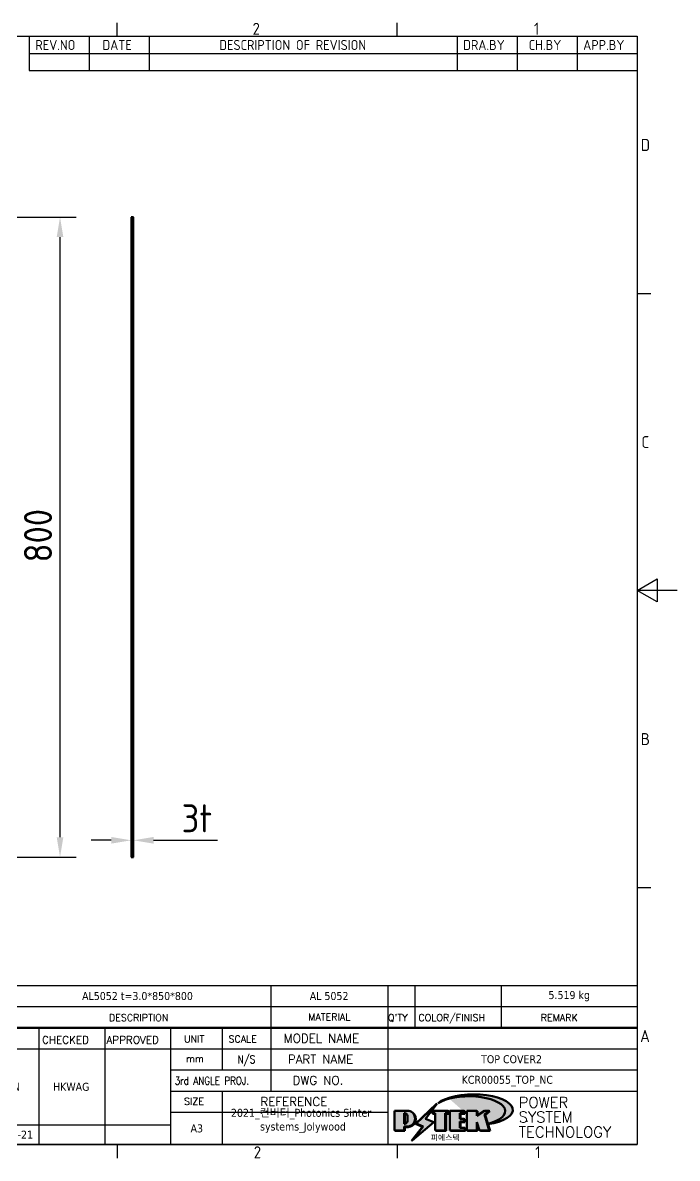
# Model space of a CAD drawing. Header units: millimetres. Extents: x 0 to 51860, y 0 to 5940.
# Drawn here: x 51042 to 51860, y 33 to 1452 of the extents above; entities that cross this region are included whole.
import ezdxf
from ezdxf.enums import TextEntityAlignment as Align

# ---------------------------------------------------------------- set-up
doc = ezdxf.new("R2010")
doc.units = ezdxf.units.MM
doc.header["$LTSCALE"] = 10
doc.linetypes.add('DASHED', pattern=[0.2067, 0.1654, -0.0413])
doc.layers.get('0').update_dxf_attribs({"color": 3, "lineweight": 25})
for name, color, linetype, lineweight in [('가려진 것(ISO)', 2, 'DASHED', 18), ('가시적인 것(ISO)', 3, 'Continuous', 40), ('경계(ISO)', 7, 'Continuous', 25), ('기호(ISO)', 5, 'Continuous', 25), ('제목(ISO)', 5, 'Continuous', 50), ('치수(ISO)', 2, 'Continuous', 25), ('해치(ISO)', 7, 'Continuous', 18)]:
    doc.layers.add(name, color=color, linetype=linetype, lineweight=lineweight)
doc.styles.add('HAN_291', font='')
doc.styles.add('HAN_370', font='', dxfattribs={"width": 2})
doc.styles.add('ISO ProportionalPSTEK', font='isocp.shx')
doc.styles.add('RC_284', font='ROMANC.shx')
doc.styles.add('RC_287', font='ROMANC.shx')
doc.styles.add('RC_292', font='ROMANC.shx')
doc.styles.add('ROMANT_294', font='romant.shx')
doc.styles.add('문자 텍스트_PSTEK_POSCO', font='isocp.shx')
doc.styles.add('치수 텍스트_PSTEK_POSCO', font='isocp.shx')
doc.styles.add('텍스트 스타일198', font='tahoma.ttf')
doc.styles.add('텍스트 스타일333', font='ROMANC.shx', dxfattribs={"width": 0.800000011920929})
doc.styles.get('HAN_291').set_extended_font_data('GulimChe')
doc.styles.get('HAN_370').set_extended_font_data('GulimChe')
doc.dimstyles.new('치수_PSTEK_POSCO', dxfattribs={"dimscale": 10, "dimtxt": 3.5, "dimasz": 2.5, "dimexe": 2, "dimexo": 2.5, "dimgap": 1, "dimtad": 1, "dimrnd": 1e-08, "dimdsep": 46, "dimtxsty": '치수 텍스트_PSTEK_POSCO', "dimcen": 0.09, "dimdle": 10, "dimclrd": 7, "dimclre": 7, "dimclrt": 2, "dimadec": 1, "dimazin": 2, "dimtfac": 1, "dimtmove": 0, "dimatfit": 3, "dimfxl": 0, "dimtolj": 1, "dimlwd": -1, "dimlwe": -1, "dimarcsym": 0})

# ---------------------------------------------------------------- blocks, each defined once
blk = doc.blocks.new('제목 블록 PSTEK')
h = blk.add_hatch(color=1)
edge = h.paths.add_edge_path(flags=0)
edge.add_line((314.2242174273352, 19.60711530335299), (314.2242174273352, 17.00126995915134))
edge.add_line((314.2242174273352, 17.00126995915134), (314.3485873187598, 17.00126995915134))
edge.add_arc((314.3485873187598, 17.6527312952023), 0.6514613360509371, 270, 360)
edge.add_line((315.0000486548106, 17.6527312952023), (315.0000486548106, 18.95565396730211))
edge.add_arc((314.3485873187598, 18.95565396730212), 0.6514613360508712, 0, 90)
edge.add_line((314.3485873187598, 19.60711530335299), (314.2242174273352, 19.60711530335299))
edge = h.paths.add_edge_path()
edge.add_arc((314.9847713324306, 18.28938669179658), 1.969189947606664, 269.9999999999959, 450)
edge.add_line((314.9847713324306, 20.25857663940318), (311.7664314776902, 20.25857663940324))
edge.add_line((311.7664314776902, 20.25857663940324), (311.7664314776902, 15.3430047401139))
edge.add_line((311.7664314776902, 15.3430047401139), (314.2242174273352, 15.3430047401139))
edge.add_line((314.2242174273352, 15.3430047401139), (314.2242174273352, 16.32019674418991))
edge.add_line((314.2242174273352, 16.32019674418991), (314.9847713324307, 16.32019674418991))
for color, points in [(252, [(317.2195697678507, 17.0593801673321), (322.0326348870767, 21.62682475217465), (322.2781991042243, 21.94392121864296), (317.0471853425802, 16.97985676345368), (318.7512090904202, 16.1899260703855), (316.0018030350395, 12.71868385740789), (316.3356552234328, 13.00206718743325), (318.9235935156908, 16.2694494742633)]), (5, [(321.6183518841322, 17.4193704504104), (319.5281351041078, 18.24969419629727), (322.4505835294948, 22.02344462252142), (317.2195697678507, 17.0593801673321), (318.9235935156908, 16.2694494742633), (316.1741874603099, 12.79820726128571)]), (1, [(324.4839107253602, 19.60711530335299), (325.2419748254881, 19.60711530335299), (325.2419748254881, 20.25857663940324), (321.2266040451076, 20.25857663940324), (321.2266040451076, 19.60711530335299), (321.9846681452406, 19.60711530335299), (321.9846681452406, 15.3430047401139), (324.4839107253602, 15.3430047401139)]), (252, [(324.6615819988275, 19.45905590879572), (325.4196460989604, 19.45905590879572), (325.4196460989604, 20.11051724484596), (325.2419748254881, 20.11051724484596), (325.2419748254881, 19.60711530335299), (324.4839107253602, 19.60711530335299), (324.4839107253602, 15.3430047401139), (322.1623394187076, 15.3430047401139), (322.1623394187076, 15.19494534555726), (324.6615819988275, 15.19494534555726)]), (1, [(329.2277337269622, 20.25857663940324), (325.65654113025, 20.25857663940324), (325.65654113025, 15.3430047401139), (329.3580259941756, 15.3430047401139), (329.3580259941756, 15.9944660761648), (328.1137701654877, 15.9944660761648), (328.1137701654877, 17.56360607323003), (329.2277337269622, 17.56360607323003), (329.2277337269622, 18.25543873810179), (328.1137701654877, 18.25543873810179), (328.1137701654877, 19.60711530335299), (329.2277337269622, 19.60711530335299)]), (252, [(328.2914414389548, 19.45905590879572), (329.4054050004294, 19.45905590879572), (329.4054050004294, 20.11051724484596), (329.2277337269622, 20.11051724484596), (329.2277337269622, 19.60711530335299), (328.1137701654877, 19.60711530335299), (328.1137701654877, 18.25543873810179), (328.2914414389548, 18.25543873810179)]), (1, [(332.3312149849806, 20.25857663940324), (329.8592894925411, 20.25857663940324), (329.8592894925411, 15.3430047401139), (332.3312149849806, 15.3430047401139), (332.3312149849806, 17.4318630164523), (333.0701931098801, 15.3430047401139), (335.4855464857051, 15.3430047401139), (334.2514536401189, 19.30614745124769), (335.4379594596742, 20.25857663940324), (334.3071782107978, 20.25857663940324), (332.3312149849806, 18.99741471888304)]), (252, [(332.5088862584528, 20.1105172448466), (332.3312149849806, 20.1105172448466), (332.3312149849806, 18.99741471888368), (332.5088862584528, 19.11081371413894)]), (252, [(335.6156307331414, 20.11051724484596), (335.2535118015555, 20.11051724484596), (334.2514536401189, 19.30614745124769), (335.4855464857051, 15.3430047401139), (333.1954852176545, 15.3430047401139), (333.2478643833523, 15.19494534555726), (335.6632177591723, 15.19494534555726), (334.4291249135862, 19.15808805669106)]), (252, [(321.9846681452406, 19.60711530335299), (321.4042753185749, 19.60711530335299), (321.4042753185749, 19.45905590879572), (321.9846681452406, 19.45905590879572)]), (252, [(328.2914414389548, 17.41554667867274), (329.4054050004294, 17.41554667867274), (329.4054050004294, 18.10737934354514), (329.2277337269622, 18.10737934354514), (329.2277337269622, 17.56360607323003), (328.1137701654877, 17.56360607323003), (328.1137701654877, 15.9944660761648), (328.2914414389548, 15.9944660761648)]), (252, [(332.5088862584528, 16.92964231796647), (332.3312149849806, 17.43186301645164), (332.3312149849806, 15.3430047401139), (330.0369607660135, 15.3430047401139), (330.0369607660135, 15.19494534555726), (332.5088862584528, 15.19494534555726)]), (252, [(329.5356972676428, 15.8464066816075), (329.3580259941756, 15.8464066816075), (329.3580259941756, 15.3430047401139), (325.8342124037171, 15.3430047401139), (325.8342124037171, 15.19494534555726), (329.5356972676428, 15.19494534555726)])]:
    blk.add_hatch(color=color).paths.add_polyline_path(points)
h = blk.add_hatch(color=252)
edge = h.paths.add_edge_path()
edge.add_arc((314.9847713324309, 18.28938669179657), 1.969189947606666, 270, 406.8278729790604)
edge.add_arc((315.1624426058984, 18.1413272972396), 1.969189947606962, -90, 53.560984836317004, ccw=False)
edge.add_line((315.1624426058984, 16.17213734963263), (314.4018887008024, 16.17213734963263))
edge.add_line((314.4018887008024, 16.17213734963263), (314.4018887008024, 15.19494534555726))
edge.add_line((314.4018887008024, 15.19494534555726), (311.9441027511573, 15.19494534555726))
edge.add_line((311.9441027511573, 15.19494534555726), (311.9441027511573, 15.3430047401139))
edge.add_line((311.9441027511573, 15.3430047401139), (314.2242174273352, 15.3430047401139))
edge.add_line((314.2242174273352, 15.3430047401139), (314.2242174273352, 16.32019674418991))
edge.add_line((314.2242174273352, 16.32019674418991), (314.9847713324309, 16.32019674418991))
h = blk.add_hatch(color=252)
edge = h.paths.add_edge_path()
edge.add_line((314.4018887008024, 19.45905590879572), (314.5262585922315, 19.45905590879572))
edge.add_arc((314.5262585922314, 18.80759457274939), 0.6514613360463194, 60.4189348879147, 90.00000000000318, ccw=False)
edge.add_arc((314.3485873187602, 18.95565396730057), 0.6514613360524251, 39.96992292766206, 90.00000000009999)
edge.add_line((314.3485873187591, 19.60711530335307), (314.2242174273352, 19.60711530335298))
edge.add_line((314.2242174273352, 19.60711530335299), (314.2242174273352, 17.00126995915134))
edge.add_line((314.2242174273352, 17.00126995915134), (314.3485873187591, 17.00126995915134))
edge.add_arc((314.3485873187568, 17.652731295233), 0.6514613360816299, 270.0000000002, 274.6930825552478)
edge.add_line((314.4018887008024, 17.0034541317032), (314.4018887008024, 19.45905590879572))
at = {"layer": '해치(ISO)'}
h = blk.add_hatch(color=140, dxfattribs=at)
edge = h.paths.add_edge_path()
edge.add_ellipse((330.3660919371412, 20.15576403068321), major_axis=(9.100907360794343, 0), ratio=0.4069904968023172, start_angle=301.3098473703837, end_angle=507.7436900681698)
edge.add_ellipse((331.5340919371412, 20.4634168429492), major_axis=(-9.82350664112931, 0), ratio=0.3942600559756514, start_angle=111.51207141178469, end_angle=334.47025347086895, ccw=False)
edge.add_line((335.1363447531188, 16.8601935978785), (335.0955236905705, 16.99119398620872))
at = {"color": 180}
for p, q in [((182.475792979055, 11.79100474011392), (182.4757929790549, 51.56524660363496)), ((182.4757929790549, 51.56524660363496), (372.4757929537551, 51.56524660363496)), ((189.2651435055721, 51.56524660363496), (189.2651435055722, 41.00524660363494)), ((215.2152739891528, 41.00524660363494), (215.2152739891528, 51.56524660363496)), ((280.8758854511282, 51.56524660363496), (280.8758854511282, 41.00524660363494)), ((310.0881549537552, 51.56524660363496), (310.0881549537553, 41.00524660363494)), ((316.9044520275131, 51.56524660363496), (316.9044520275127, 41.00524660363494)), ((338.4566026226726, 51.56524660363496), (338.4566026226727, 41.00524660363494)), ((372.4757929537551, 51.56524660363496), (372.4757929537551, 11.79100474011389)), ((182.475792979055, 46.2852466036349), (372.4757929537551, 46.28524660363492)), ((182.475792979055, 41.00524660363493), (206.451475290024, 41.00524660363493)), ((222.9401812389276, 11.79100474011392), (222.9401812389276, 41.00524660363494)), ((239.4288871878316, 11.79100474011392), (239.4288871878316, 41.00524660363494)), ((255.9175931367356, 11.79100474011392), (255.9175931367356, 41.00524660363494)), ((268.6918866058747, 41.00524660363494), (268.6918866058747, 30.44524660363498)), ((280.8758854511282, 41.00524660363494), (280.8758854511282, 25.16524660363502)), ((310.088154953755, 41.00524660363494), (310.088154953755, 11.79100474011392)), ((182.475792979055, 35.72524660363497), (206.451475290024, 35.72524660363497)), ((198.8621818849491, 12.02524660363491), (198.8621818849491, 35.72524660363497)), ((206.451475290024, 35.72524660363497), (372.4757929537551, 35.72524660363497)), ((182.475792979055, 31.77524660363492), (206.451475290024, 31.77524660363492)), ((255.917593136736, 30.44524660363498), (372.4757929537552, 30.44524660363501)), ((182.475792979055, 27.82524660363487), (206.451475290024, 27.82524660363487)), ((182.475792979055, 23.87524660363505), (206.451475290024, 23.87524660363505)), ((255.9175931367359, 25.16524660363502), (372.4757929537552, 25.165246603635)), ((268.6918866058744, 25.16524660363502), (268.6918866058744, 11.79100474011392)), ((182.475792979055, 19.92524660363478), (206.451475290024, 19.92524660363478)), ((255.9175931367359, 19.88524660363481), (310.0881549537553, 19.88524660363481)), ((182.475792979055, 15.97524660363496), (206.451475290024, 15.97524660363496)), ((206.451475290024, 16.74100474011396), (255.9175931367359, 16.74100474011396)), ((182.475792979055, 11.79100474011392), (372.4757929537551, 11.79100474011389))]:
    blk.add_line(p, q, dxfattribs=at)
at = {"color": 7, "lineweight": 50}
for p, q in [((206.4514752900237, 11.79100474011392), (206.4514752900237, 41.00524660363494)), ((206.451475290024, 41.00524660363494), (372.4757929537551, 41.00524660363496))]:
    blk.add_line(p, q, dxfattribs=at)
at = {"color": 7}
for p, q in [((311.7664314776902, 20.25900474011391), (311.7664314776902, 15.34300474011391)), ((314.9847713324309, 20.25857663940324), (311.7664314776902, 20.25857663940324)), ((314.9847713324309, 20.25857663940324), (311.7664314776902, 20.25857663940324)), ((311.7664314776902, 20.25857663940324), (311.7664314776902, 15.3430047401139)), ((322.2781991042243, 21.94392121864296), (317.0471853425802, 16.97985676345368)), ((322.4505835294948, 22.02344462252142), (317.2195697678507, 17.0593801673321)), ((317.2195697678507, 17.0593801673321), (322.0326348870767, 21.62682475217465)), ((319.5281351041078, 18.24969419629727), (322.4505835294948, 22.02344462252142)), ((325.2419748254881, 20.25857663940324), (321.2266040451076, 20.25857663940324)), ((321.2266040451076, 20.25857663940324), (321.2266040451076, 19.60711530335299)), ((325.2419748254881, 20.25857663940324), (321.2266040451076, 20.25857663940324)), ((321.2266040451076, 20.25857663940324), (321.2266040451076, 19.60711530335299)), ((322.0326348870767, 21.62682475217465), (322.2781991042243, 21.94392121864296)), ((325.2419748254881, 19.60711530335299), (325.2419748254881, 20.25857663940324)), ((325.2419748254881, 19.60711530335299), (325.2419748254881, 20.25857663940324)), ((325.4196460989604, 20.11051724484596), (325.2419748254881, 20.11051724484596)), ((325.2419748254881, 20.11051724484596), (325.2419748254881, 19.60711530335299)), ((325.4196460989604, 19.45905590879572), (325.4196460989604, 20.11051724484596)), ((329.2277337269622, 20.25857663940324), (325.65654113025, 20.25857663940324)), ((325.65654113025, 20.25857663940324), (325.65654113025, 15.3430047401139)), ((325.65654113025, 20.25857663940324), (325.65654113025, 15.3430047401139)), ((329.2277337269622, 20.25857663940324), (325.65654113025, 20.25857663940324)), ((329.2277337269622, 19.60711530335299), (329.2277337269622, 20.25857663940324)), ((329.2277337269622, 19.60711530335299), (329.2277337269622, 20.25857663940324)), ((329.4054050004294, 20.11051724484596), (329.2277337269622, 20.11051724484596)), ((329.2277337269622, 20.11051724484596), (329.2277337269622, 19.60711530335299)), ((329.4054050004294, 19.45905590879572), (329.4054050004294, 20.11051724484596)), ((332.3312149849806, 20.25857663940324), (329.8592894925411, 20.25857663940324)), ((329.8592894925411, 20.25857663940324), (329.8592894925411, 15.3430047401139)), ((329.8592894925411, 20.25857663940324), (329.8592894925411, 15.3430047401139)), ((332.3312149849806, 20.25857663940324), (329.8592894925411, 20.25857663940324)), ((334.3071782107978, 20.25857663940324), (332.3312149849806, 18.99741471888304)), ((332.3312149849806, 18.99741471888304), (332.3312149849806, 20.25857663940324)), ((334.3071782107978, 20.25857663940324), (332.3312149849806, 18.99741471888304)), ((332.3312149849806, 18.99741471888304), (332.3312149849806, 20.25857663940324)), ((332.5088862584528, 20.1105172448466), (332.3312149849806, 20.1105172448466)), ((332.3312149849806, 20.1105172448466), (332.3312149849806, 18.99741471888368)), ((332.5088862584528, 19.11081371413894), (332.5088862584528, 20.1105172448466)), ((334.2514536401189, 19.30614745124769), (335.4379594596742, 20.25857663940324)), ((334.2514536401189, 19.30614745124769), (335.4379594596742, 20.25857663940324)), ((335.2535118015555, 20.11051724484596), (334.2514536401189, 19.30614745124769)), ((335.4379594596742, 20.25857663940324), (334.3071782107978, 20.25857663940324)), ((335.4379594596742, 20.25857663940324), (334.3071782107978, 20.25857663940324)), ((334.4291249135862, 19.15808805669104), (335.6156307331414, 20.11051724484596)), ((335.6156307331414, 20.11051724484596), (335.2535118015555, 20.11051724484596)), ((314.2242174273352, 17.00126995915134), (314.2242174273352, 19.60711530335299)), ((314.2242174273352, 19.60711530335299), (314.3485873187591, 19.60711530335299)), ((314.3485873187591, 19.60711530335299), (314.2242174273352, 19.60711530335299)), ((314.2242174273352, 19.60711530335299), (314.2242174273352, 17.00126995915134)), ((314.2242174273352, 17.00126995915134), (314.2242174273352, 19.60711530335299)), ((314.2242174273352, 19.60711530335299), (314.3485873187591, 19.60711530335299)), ((314.4018887008024, 19.45905590879572), (314.5262585922314, 19.45905590879572)), ((314.4018887008024, 17.0034541317032), (314.4018887008024, 19.45905590879572)), ((315.0000486548106, 18.95565396730275), (315.0000486548106, 17.65273129520161)), ((315.0000486548106, 18.95565396730275), (315.0000486548106, 17.65273129520161)), ((316.1741874603099, 12.79820726128571), (321.6183518841322, 17.4193704504104)), ((318.9235935156908, 16.2694494742633), (317.2195697678507, 17.0593801673321)), ((317.2195697678507, 17.0593801673321), (318.9235935156908, 16.2694494742633)), ((321.6183518841322, 17.4193704504104), (319.5281351041078, 18.24969419629727)), ((321.2266040451076, 19.60711530335299), (321.9846681452406, 19.60711530335299)), ((321.2266040451076, 19.60711530335299), (321.9846681452406, 19.60711530335299)), ((321.4042753185749, 19.60711530335299), (321.4042753185749, 19.45905590879572)), ((321.9846681452406, 19.60711530335299), (321.4042753185749, 19.60711530335299)), ((321.4042753185749, 19.45905590879572), (321.9846681452406, 19.45905590879572)), ((321.9846681452406, 19.60711530335299), (321.9846681452406, 15.3430047401139)), ((321.9846681452406, 19.45905590879572), (321.9846681452406, 19.60711530335299)), ((321.9846681452406, 19.60711530335299), (321.9846681452406, 15.3430047401139)), ((324.4839107253602, 19.60711530335299), (325.2419748254881, 19.60711530335299)), ((324.4839107253602, 15.3430047401139), (324.4839107253602, 19.60711530335299)), ((325.2419748254881, 19.60711530335299), (324.4839107253602, 19.60711530335299)), ((324.4839107253602, 19.60711530335299), (324.4839107253602, 15.3430047401139)), ((324.4839107253602, 19.60711530335299), (325.2419748254881, 19.60711530335299)), ((324.4839107253602, 15.3430047401139), (324.4839107253602, 19.60711530335299)), ((324.6615819988275, 19.45905590879572), (325.4196460989604, 19.45905590879572)), ((324.6615819988275, 15.19494534555726), (324.6615819988275, 19.45905590879572)), ((328.1137701654877, 18.25543873810179), (328.1137701654877, 19.60711530335299)), ((328.1137701654877, 19.60711530335299), (329.2277337269622, 19.60711530335299)), ((329.2277337269622, 19.60711530335299), (328.1137701654877, 19.60711530335299)), ((328.1137701654877, 19.60711530335299), (328.1137701654877, 18.25543873810179)), ((328.1137701654877, 18.25543873810179), (328.1137701654877, 19.60711530335299)), ((328.1137701654877, 19.60711530335299), (329.2277337269622, 19.60711530335299)), ((329.2277337269622, 18.25543873810179), (328.1137701654877, 18.25543873810179)), ((328.1137701654877, 18.25543873810179), (328.2914414389548, 18.25543873810179)), ((329.2277337269622, 18.25543873810179), (328.1137701654877, 18.25543873810179)), ((328.1137701654877, 17.56360607323003), (329.2277337269622, 17.56360607323003)), ((328.1137701654877, 15.9944660761648), (328.1137701654877, 17.56360607323003)), ((329.2277337269622, 17.56360607323003), (328.1137701654877, 17.56360607323003)), ((328.1137701654877, 17.56360607323003), (328.1137701654877, 15.9944660761648)), ((328.1137701654877, 17.56360607323003), (329.2277337269622, 17.56360607323003)), ((328.1137701654877, 15.9944660761648), (328.1137701654877, 17.56360607323003)), ((328.2914414389548, 18.25543873810179), (328.2914414389548, 19.45905590879572)), ((328.2914414389548, 19.45905590879572), (329.4054050004294, 19.45905590879572)), ((328.2914414389548, 15.9944660761648), (328.2914414389548, 17.41554667867274)), ((328.2914414389548, 17.41554667867274), (329.4054050004294, 17.41554667867274)), ((329.2277337269622, 17.56360607323003), (329.2277337269622, 18.25543873810179)), ((329.2277337269622, 17.56360607323003), (329.2277337269622, 18.25543873810179)), ((329.4054050004294, 18.10737934354514), (329.2277337269622, 18.10737934354514)), ((329.2277337269622, 18.10737934354514), (329.2277337269622, 17.56360607323003)), ((329.4054050004294, 17.41554667867274), (329.4054050004294, 18.10737934354514)), ((332.3312149849806, 18.99741471888368), (332.5088862584528, 19.11081371413894)), ((332.3312149849806, 17.4318630164523), (333.0701931098801, 15.3430047401139)), ((332.3312149849806, 15.3430047401139), (332.3312149849806, 17.4318630164523)), ((332.5088862584528, 16.92964231796647), (332.3312149849806, 17.43186301645164)), ((332.3312149849806, 17.43186301645164), (332.3312149849806, 15.3430047401139)), ((332.3312149849806, 17.4318630164523), (333.0701931098801, 15.3430047401139)), ((332.3312149849806, 15.3430047401139), (332.3312149849806, 17.4318630164523)), ((335.4855464857051, 15.3430047401139), (334.2514536401189, 19.30614745124769)), ((334.2514536401189, 19.30614745124769), (335.4855464857051, 15.3430047401139)), ((335.4855464857051, 15.3430047401139), (334.2514536401189, 19.30614745124769)), ((335.6632177591723, 15.19494534555726), (334.4291249135862, 19.15808805669104)), ((345.0447381189468, 17.50375595811051), (344.9867755289346, 17.689895936919)), ((311.7664314776902, 15.3430047401139), (314.2242174273352, 15.3430047401139)), ((311.7664314776902, 15.3430047401139), (314.2242174273352, 15.3430047401139)), ((314.2242174273352, 15.3430047401139), (311.9441027511573, 15.3430047401139)), ((311.9441027511573, 15.3430047401139), (311.9441027511573, 15.19494534555726)), ((311.9441027511573, 15.19494534555726), (314.4018887008024, 15.19494534555726)), ((314.3485873187591, 17.00126995915134), (314.2242174273352, 17.00126995915134)), ((314.2242174273352, 17.00126995915134), (314.3485873187591, 17.00126995915134)), ((314.3485873187591, 17.00126995915134), (314.2242174273352, 17.00126995915134)), ((314.2242174273352, 16.32019674418991), (314.9847713324309, 16.32019674418991)), ((314.2242174273352, 15.3430047401139), (314.2242174273352, 16.32019674418991)), ((314.9847713324309, 16.32019674418991), (314.2242174273352, 16.32019674418991)), ((314.2242174273352, 16.32019674418991), (314.2242174273352, 15.3430047401139)), ((314.2242174273352, 16.32019674418991), (314.9847713324309, 16.32019674418991)), ((314.2242174273352, 15.3430047401139), (314.2242174273352, 16.32019674418991)), ((314.4018887008024, 16.17213734963263), (315.162442605898, 16.17213734963263)), ((314.4018887008024, 15.19494534555726), (314.4018887008024, 16.17213734963263)), ((318.7512090904202, 16.1899260703855), (316.0018030350395, 12.71868385740789)), ((318.9235935156908, 16.2694494742633), (316.1741874603099, 12.79820726128571)), ((316.3356552234328, 13.00206718743325), (318.9235935156908, 16.2694494742633)), ((317.0471853425802, 16.97985676345368), (318.7512090904202, 16.1899260703855)), ((321.9846681452406, 15.3430047401139), (324.4839107253602, 15.3430047401139)), ((321.9846681452406, 15.3430047401139), (324.4839107253602, 15.3430047401139)), ((324.4839107253602, 15.3430047401139), (322.1623394187076, 15.3430047401139)), ((322.1623394187076, 15.3430047401139), (322.1623394187076, 15.19494534555726)), ((322.1623394187076, 15.19494534555726), (324.6615819988275, 15.19494534555726)), ((325.65654113025, 15.3430047401139), (329.3580259941756, 15.3430047401139)), ((325.65654113025, 15.3430047401139), (329.3580259941756, 15.3430047401139)), ((329.3580259941756, 15.3430047401139), (325.8342124037171, 15.3430047401139)), ((325.8342124037171, 15.3430047401139), (325.8342124037171, 15.19494534555726)), ((325.8342124037171, 15.19494534555726), (329.5356972676428, 15.19494534555726)), ((329.3580259941756, 15.9944660761648), (328.1137701654877, 15.9944660761648)), ((328.1137701654877, 15.9944660761648), (328.2914414389548, 15.9944660761648)), ((329.3580259941756, 15.9944660761648), (328.1137701654877, 15.9944660761648)), ((329.3580259941756, 15.3430047401139), (329.3580259941756, 15.9944660761648)), ((329.3580259941756, 15.3430047401139), (329.3580259941756, 15.9944660761648)), ((329.5356972676428, 15.8464066816075), (329.3580259941756, 15.8464066816075)), ((329.3580259941756, 15.8464066816075), (329.3580259941756, 15.3430047401139)), ((329.5356972676428, 15.19494534555726), (329.5356972676428, 15.8464066816075)), ((329.8592894925411, 15.3430047401139), (332.3312149849806, 15.3430047401139)), ((329.8592894925411, 15.3430047401139), (332.3312149849806, 15.3430047401139)), ((332.3312149849806, 15.3430047401139), (330.0369607660135, 15.3430047401139)), ((330.0369607660135, 15.3430047401139), (330.0369607660135, 15.19494534555726)), ((330.0369607660135, 15.19494534555726), (332.5088862584528, 15.19494534555726)), ((332.5088862584528, 15.19494534555726), (332.5088862584528, 16.92964231796647)), ((333.0701931098801, 15.3430047401139), (335.4855464857051, 15.3430047401139)), ((333.0701931098801, 15.3430047401139), (335.4855464857051, 15.3430047401139)), ((335.4855464857051, 15.3430047401139), (333.1954852176545, 15.3430047401139)), ((333.1954852176545, 15.3430047401139), (333.2478643833523, 15.19494534555726)), ((333.2478643833523, 15.19494534555726), (335.6632177591723, 15.19494534555726)), ((316.0018030350395, 12.71868385740789), (316.3356552234328, 13.00206718743325))]:
    blk.add_line(p, q, dxfattribs=at)
at = {"color": 1}
for p, q in [((314.9847713324309, 20.25857663940324), (311.7664314776902, 20.25857663940324)), ((311.7664314776902, 20.25857663940324), (311.7664314776902, 15.3430047401139)), ((325.2419748254881, 20.25857663940324), (321.2266040451076, 20.25857663940324)), ((321.2266040451076, 20.25857663940324), (321.2266040451076, 19.60711530335299)), ((325.2419748254881, 19.60711530335299), (325.2419748254881, 20.25857663940324)), ((329.2277337269622, 20.25857663940324), (325.65654113025, 20.25857663940324)), ((325.65654113025, 20.25857663940324), (325.65654113025, 15.3430047401139)), ((329.2277337269622, 19.60711530335299), (329.2277337269622, 20.25857663940324)), ((332.3312149849806, 20.25857663940324), (329.8592894925411, 20.25857663940324)), ((329.8592894925411, 20.25857663940324), (329.8592894925411, 15.3430047401139)), ((334.3071782107978, 20.25857663940324), (332.3312149849806, 18.99741471888304)), ((332.3312149849806, 18.99741471888304), (332.3312149849806, 20.25857663940324)), ((334.2514536401189, 19.30614745124769), (335.4379594596742, 20.25857663940324)), ((335.4379594596742, 20.25857663940324), (334.3071782107978, 20.25857663940324)), ((314.2242174273352, 17.00126995915134), (314.2242174273352, 19.60711530335299)), ((314.2242174273352, 19.60711530335299), (314.3485873187591, 19.60711530335299)), ((315.0000486548106, 18.95565396730275), (315.0000486548106, 17.65273129520161)), ((321.2266040451076, 19.60711530335299), (321.9846681452406, 19.60711530335299)), ((321.9846681452406, 19.60711530335299), (321.9846681452406, 15.3430047401139)), ((324.4839107253602, 19.60711530335299), (325.2419748254881, 19.60711530335299)), ((324.4839107253602, 15.3430047401139), (324.4839107253602, 19.60711530335299)), ((328.1137701654877, 18.25543873810179), (328.1137701654877, 19.60711530335299)), ((328.1137701654877, 19.60711530335299), (329.2277337269622, 19.60711530335299)), ((329.2277337269622, 18.25543873810179), (328.1137701654877, 18.25543873810179)), ((328.1137701654877, 17.56360607323003), (329.2277337269622, 17.56360607323003)), ((328.1137701654877, 15.9944660761648), (328.1137701654877, 17.56360607323003)), ((329.2277337269622, 17.56360607323003), (329.2277337269622, 18.25543873810179)), ((332.3312149849806, 17.4318630164523), (333.0701931098801, 15.3430047401139)), ((332.3312149849806, 15.3430047401139), (332.3312149849806, 17.4318630164523)), ((335.4855464857051, 15.3430047401139), (334.2514536401189, 19.30614745124769)), ((311.7664314776902, 15.3430047401139), (314.2242174273352, 15.3430047401139)), ((314.3485873187591, 17.00126995915134), (314.2242174273352, 17.00126995915134)), ((314.2242174273352, 16.32019674418991), (314.9847713324309, 16.32019674418991)), ((314.2242174273352, 15.3430047401139), (314.2242174273352, 16.32019674418991)), ((321.9846681452406, 15.3430047401139), (324.4839107253602, 15.3430047401139)), ((325.65654113025, 15.3430047401139), (329.3580259941756, 15.3430047401139)), ((329.3580259941756, 15.9944660761648), (328.1137701654877, 15.9944660761648)), ((329.3580259941756, 15.3430047401139), (329.3580259941756, 15.9944660761648)), ((329.8592894925411, 15.3430047401139), (332.3312149849806, 15.3430047401139)), ((333.0701931098801, 15.3430047401139), (335.4855464857051, 15.3430047401139))]:
    blk.add_line(p, q, dxfattribs=at)
at = {"color": 5}
for p, q in [((322.4505835294948, 22.02344462252142), (317.2195697678507, 17.0593801673321)), ((319.5281351041078, 18.24969419629727), (322.4505835294948, 22.02344462252142)), ((316.1741874603099, 12.79820726128571), (321.6183518841322, 17.4193704504104)), ((317.2195697678507, 17.0593801673321), (318.9235935156908, 16.2694494742633)), ((321.6183518841322, 17.4193704504104), (319.5281351041078, 18.24969419629727)), ((318.9235935156908, 16.2694494742633), (316.1741874603099, 12.79820726128571))]:
    blk.add_line(p, q, dxfattribs=at)
at = {"color": 7}
for centre, radius, start, end in [((314.9847713324309, 18.28938669179658), 1.969189947606665, 270, 90), ((314.9847713324309, 18.28938669179658), 1.969189947606665, 270, 90), ((314.3485873187598, 18.95565396730211), 0.6514613360508712, 0, 90), ((314.3485873187602, 18.95565396730057), 0.6514613360524251, 39.96992292766117, 90), ((314.3485873187598, 18.95565396730212), 0.6514613360508712, 0, 90), ((314.3485873187597, 17.65273129520228), 0.6514613360509381, 270, 0), ((314.3485873187598, 17.6527312952023), 0.6514613360509381, 270, 0), ((314.5262585922314, 18.80759457274939), 0.6514613360463193, 60.41893488791137, 90), ((314.9847713324307, 18.2893866917965), 1.969189947606594, 270, 46.82787297909833), ((315.1624426058984, 18.1413272972396), 1.969189947606961, 270, 53.56098483636067), ((314.3485873187568, 17.652731295233), 0.6514613360816299, 270, 274.6930825552478)]:
    blk.add_arc(centre, radius, start, end, dxfattribs=at)
at = {"color": 1}
for centre, radius, start, end in [((314.9847713324309, 18.28938669179657), 1.969189947606665, 270, 90), ((314.3485873187598, 18.95565396730211), 0.6514613360508712, 0, 90), ((314.3485873187598, 17.6527312952023), 0.6514613360509381, 270, 0)]:
    blk.add_arc(centre, radius, start, end, dxfattribs=at)
at = {"layer": '제목(ISO)', "lineweight": 18}
blk.add_line((182.475792979055, 35.72500474011393), (182.475792979055, 11.79100474011392), dxfattribs=at)
at = {"layer": '제목(ISO)'}
for p, q in [((314.9847713324306, 20.25857663940324), (311.7664314776902, 20.25857663940324)), ((311.7664314776902, 20.25857663940324), (311.7664314776902, 15.3430047401139)), ((322.2781991042243, 21.94392121864296), (317.0471853425802, 16.97985676345368)), ((322.4505835294948, 22.02344462252142), (317.2195697678507, 17.0593801673321)), ((317.2195697678507, 17.0593801673321), (322.0326348870767, 21.62682475217465)), ((319.5281351041078, 18.24969419629727), (322.4505835294948, 22.02344462252142)), ((325.2419748254881, 20.25857663940324), (321.2266040451076, 20.25857663940324)), ((321.2266040451076, 20.25857663940324), (321.2266040451076, 19.60711530335299)), ((322.0326348870767, 21.62682475217465), (322.2781991042243, 21.94392121864296)), ((325.2419748254881, 19.60711530335299), (325.2419748254881, 20.25857663940324)), ((325.4196460989604, 20.11051724484596), (325.2419748254881, 20.11051724484596)), ((325.2419748254881, 20.11051724484596), (325.2419748254881, 19.60711530335299)), ((325.4196460989604, 19.45905590879572), (325.4196460989604, 20.11051724484596)), ((329.2277337269622, 20.25857663940324), (325.65654113025, 20.25857663940324)), ((325.65654113025, 20.25857663940324), (325.65654113025, 15.3430047401139)), ((329.2277337269622, 19.60711530335299), (329.2277337269622, 20.25857663940324)), ((329.4054050004294, 20.11051724484596), (329.2277337269622, 20.11051724484596)), ((329.2277337269622, 20.11051724484596), (329.2277337269622, 19.60711530335299)), ((329.4054050004294, 19.45905590879572), (329.4054050004294, 20.11051724484596)), ((332.3312149849806, 20.25857663940324), (329.8592894925411, 20.25857663940324)), ((329.8592894925411, 20.25857663940324), (329.8592894925411, 15.3430047401139)), ((334.3071782107978, 20.25857663940324), (332.3312149849806, 18.99741471888304)), ((332.3312149849806, 18.99741471888304), (332.3312149849806, 20.25857663940324)), ((332.5088862584528, 20.1105172448466), (332.3312149849806, 20.1105172448466)), ((332.3312149849806, 20.1105172448466), (332.3312149849806, 18.99741471888368)), ((332.5088862584528, 19.11081371413894), (332.5088862584528, 20.1105172448466)), ((334.2514536401189, 19.30614745124769), (335.4379594596742, 20.25857663940324)), ((335.2535118015555, 20.11051724484596), (334.2514536401189, 19.30614745124769)), ((335.4379594596742, 20.25857663940324), (334.3071782107978, 20.25857663940324)), ((334.4291249135862, 19.15808805669106), (335.6156307331414, 20.11051724484596)), ((335.6156307331414, 20.11051724484596), (335.2535118015555, 20.11051724484596)), ((314.2242174273352, 17.00126995915134), (314.2242174273352, 19.60711530335299)), ((314.2242174273352, 19.60711530335299), (314.3485873187598, 19.60711530335299)), ((314.3485873187591, 19.60711530335299), (314.2242174273352, 19.60711530335299)), ((314.2242174273352, 19.60711530335299), (314.2242174273352, 17.00126995915134)), ((314.4018887008024, 19.45905590879572), (314.5262585922314, 19.45905590879572)), ((314.4018887008024, 17.0034541317032), (314.4018887008024, 19.45905590879572)), ((315.0000486548106, 18.95565396730211), (315.0000486548106, 17.6527312952023)), ((316.1741874603099, 12.79820726128571), (321.6183518841322, 17.4193704504104)), ((317.2195697678507, 17.0593801673321), (318.9235935156908, 16.2694494742633)), ((318.9235935156908, 16.2694494742633), (317.2195697678507, 17.0593801673321)), ((321.6183518841322, 17.4193704504104), (319.5281351041078, 18.24969419629727)), ((321.2266040451076, 19.60711530335299), (321.9846681452406, 19.60711530335299)), ((321.9846681452406, 19.60711530335299), (321.4042753185749, 19.60711530335299)), ((321.4042753185749, 19.60711530335299), (321.4042753185749, 19.45905590879572)), ((321.4042753185749, 19.45905590879572), (321.9846681452406, 19.45905590879572)), ((321.9846681452406, 19.60711530335299), (321.9846681452406, 15.3430047401139)), ((321.9846681452406, 19.45905590879572), (321.9846681452406, 19.60711530335299)), ((324.4839107253602, 19.60711530335299), (325.2419748254881, 19.60711530335299)), ((324.4839107253602, 15.3430047401139), (324.4839107253602, 19.60711530335299)), ((325.2419748254881, 19.60711530335299), (324.4839107253602, 19.60711530335299)), ((324.4839107253602, 19.60711530335299), (324.4839107253602, 15.3430047401139)), ((324.6615819988275, 19.45905590879572), (325.4196460989604, 19.45905590879572)), ((324.6615819988275, 15.19494534555726), (324.6615819988275, 19.45905590879572)), ((328.1137701654877, 18.25543873810179), (328.1137701654877, 19.60711530335299)), ((328.1137701654877, 19.60711530335299), (329.2277337269622, 19.60711530335299)), ((329.2277337269622, 19.60711530335299), (328.1137701654877, 19.60711530335299)), ((328.1137701654877, 19.60711530335299), (328.1137701654877, 18.25543873810179)), ((329.2277337269622, 18.25543873810179), (328.1137701654877, 18.25543873810179)), ((328.1137701654877, 18.25543873810179), (328.2914414389548, 18.25543873810179)), ((328.1137701654877, 15.9944660761648), (328.1137701654877, 17.56360607323003)), ((328.1137701654877, 17.56360607323003), (329.2277337269622, 17.56360607323003)), ((329.2277337269622, 17.56360607323003), (328.1137701654877, 17.56360607323003)), ((328.1137701654877, 17.56360607323003), (328.1137701654877, 15.9944660761648)), ((328.2914414389548, 19.45905590879572), (329.4054050004294, 19.45905590879572)), ((328.2914414389548, 18.25543873810179), (328.2914414389548, 19.45905590879572)), ((328.2914414389548, 17.41554667867274), (329.4054050004294, 17.41554667867274)), ((328.2914414389548, 15.9944660761648), (328.2914414389548, 17.41554667867274)), ((329.2277337269622, 17.56360607323003), (329.2277337269622, 18.25543873810179)), ((329.4054050004294, 18.10737934354514), (329.2277337269622, 18.10737934354514)), ((329.2277337269622, 18.10737934354514), (329.2277337269622, 17.56360607323003)), ((329.4054050004294, 17.41554667867274), (329.4054050004294, 18.10737934354514)), ((332.3312149849806, 18.99741471888368), (332.5088862584528, 19.11081371413894)), ((332.3312149849806, 15.3430047401139), (332.3312149849806, 17.4318630164523)), ((332.3312149849806, 17.4318630164523), (333.0701931098801, 15.3430047401139)), ((332.5088862584528, 16.92964231796647), (332.3312149849806, 17.43186301645164)), ((332.3312149849806, 17.43186301645164), (332.3312149849806, 15.3430047401139)), ((335.4855464857051, 15.3430047401139), (334.2514536401189, 19.30614745124769)), ((334.2514536401189, 19.30614745124769), (335.4855464857051, 15.3430047401139)), ((335.6632177591723, 15.19494534555726), (334.4291249135862, 19.15808805669106)), ((311.7664314776902, 15.3430047401139), (314.2242174273352, 15.3430047401139)), ((314.2242174273352, 15.3430047401139), (311.9441027511573, 15.3430047401139)), ((311.9441027511573, 15.3430047401139), (311.9441027511573, 15.19494534555726)), ((311.9441027511573, 15.19494534555726), (314.4018887008024, 15.19494534555726)), ((314.3485873187598, 17.00126995915134), (314.2242174273352, 17.00126995915134)), ((314.2242174273352, 17.00126995915134), (314.3485873187591, 17.00126995915134)), ((314.2242174273352, 15.3430047401139), (314.2242174273352, 16.32019674418991)), ((314.2242174273352, 16.32019674418991), (314.9847713324307, 16.32019674418991)), ((314.9847713324309, 16.32019674418991), (314.2242174273352, 16.32019674418991)), ((314.2242174273352, 16.32019674418991), (314.2242174273352, 15.3430047401139)), ((314.4018887008024, 15.19494534555726), (314.4018887008024, 16.17213734963263)), ((314.4018887008024, 16.17213734963263), (315.1624426058984, 16.17213734963263)), ((318.7512090904202, 16.1899260703855), (316.0018030350395, 12.71868385740789)), ((318.9235935156908, 16.2694494742633), (316.1741874603099, 12.79820726128571)), ((316.3356552234328, 13.00206718743325), (318.9235935156908, 16.2694494742633)), ((317.0471853425802, 16.97985676345368), (318.7512090904202, 16.1899260703855)), ((321.9846681452406, 15.3430047401139), (324.4839107253602, 15.3430047401139)), ((324.4839107253602, 15.3430047401139), (322.1623394187076, 15.3430047401139)), ((322.1623394187076, 15.3430047401139), (322.1623394187076, 15.19494534555726)), ((322.1623394187076, 15.19494534555726), (324.6615819988275, 15.19494534555726)), ((325.65654113025, 15.3430047401139), (329.3580259941756, 15.3430047401139)), ((329.3580259941756, 15.3430047401139), (325.8342124037171, 15.3430047401139)), ((325.8342124037171, 15.3430047401139), (325.8342124037171, 15.19494534555726)), ((325.8342124037171, 15.19494534555726), (329.5356972676428, 15.19494534555726)), ((329.3580259941756, 15.9944660761648), (328.1137701654877, 15.9944660761648)), ((328.1137701654877, 15.9944660761648), (328.2914414389548, 15.9944660761648)), ((329.3580259941756, 15.3430047401139), (329.3580259941756, 15.9944660761648)), ((329.5356972676428, 15.8464066816075), (329.3580259941756, 15.8464066816075)), ((329.3580259941756, 15.8464066816075), (329.3580259941756, 15.3430047401139)), ((329.5356972676428, 15.19494534555726), (329.5356972676428, 15.8464066816075)), ((329.8592894925411, 15.3430047401139), (332.3312149849806, 15.3430047401139)), ((332.3312149849806, 15.3430047401139), (330.0369607660135, 15.3430047401139)), ((330.0369607660135, 15.3430047401139), (330.0369607660135, 15.19494534555726)), ((330.0369607660135, 15.19494534555726), (332.5088862584528, 15.19494534555726)), ((332.5088862584528, 15.19494534555726), (332.5088862584528, 16.92964231796647)), ((333.0701931098801, 15.3430047401139), (335.4855464857051, 15.3430047401139)), ((335.4855464857051, 15.3430047401139), (333.1954852176545, 15.3430047401139)), ((333.1954852176545, 15.3430047401139), (333.2478643833523, 15.19494534555726)), ((333.2478643833523, 15.19494534555726), (335.6632177591723, 15.19494534555726)), ((316.0018030350395, 12.71868385740789), (316.3356552234328, 13.00206718743325))]:
    blk.add_line(p, q, dxfattribs=at)
at = {"layer": '제목(ISO)', "color": 4}
blk.add_line((335.1363447531188, 16.8601935978785), (335.0955236905705, 16.99119398620872), dxfattribs=at)
at = {"layer": '제목(ISO)'}
for centre, radius, start, end in [((314.9847713324306, 18.28938669179658), 1.969189947606664, 46.82787297909431, 90), ((314.3485873187598, 18.95565396730212), 0.6514613360508712, 0, 90), ((314.3485873187602, 18.95565396730057), 0.6514613360524251, 39.96992292766117, 90), ((314.3485873187598, 17.6527312952023), 0.6514613360509371, 270, 0), ((314.5262585922314, 18.80759457274939), 0.6514613360463193, 60.41893488791137, 90), ((314.9847713324307, 18.2893866917965), 1.969189947606594, 270, 46.82787297909833), ((314.9847713324309, 18.28938669179657), 1.969189947606666, 270, 46.8278729790603), ((315.1624426058984, 18.1413272972396), 1.969189947606962, 270, 53.56098483631701), ((314.3485873187568, 17.652731295233), 0.6514613360816299, 270, 274.6930825552478)]:
    blk.add_arc(centre, radius, start, end, dxfattribs=at)
at = {"layer": '제목(ISO)', "color": 4}
for centre, major_axis, ratio, start_param, end_param in [((331.5340919371412, 20.4634168429492), (9.82350664112931, 0), 0.3942600559756514, 5.087845455444478, 8.97919982663645), ((330.3660919371412, 20.15576403068321), (9.100907360794343, 0), 0.4069904968023172, 5.258848905294775, 8.861799147915196)]:
    blk.add_ellipse(centre, major_axis=major_axis, ratio=ratio, start_param=start_param, end_param=end_param, dxfattribs=at)
at = {"color": 2}
for s, height, style, p in [('NO', 1.742399930953979, 'RC_284', (184.135398793432, 42.62317362549192)), ('PART NO', 1.742399930953979, 'RC_284', (195.3359407378685, 42.62317362549192)), ('DESCRIPTION', 1.742399930953979, 'RC_284', (240.4025565652523, 42.62317362549192)), ("Q'TY", 1.742399930953979, 'RC_284', (310.1440786515383, 42.62317362549192)), ('COLOR/FINISH', 1.742399930953979, 'RC_284', (317.7725341324144, 42.62317362549192)), ('REMARK', 1.742399930953979, 'RC_284', (348.346649953877, 42.62317362549192)), (' TOLERANCE', 1.899999976158142, 'RC_287', (184.0872874387979, 37.00893196870329)), ('DRAWN', 1.899999976158142, 'RC_287', (208.9766620976279, 37.00893196870329)), ('CHECKED', 1.899999976158142, 'RC_287', (223.6856844514997, 37.00893196870329)), ('APPROVED', 1.899999976158142, 'RC_287', (239.7795453577791, 37.00893196870329)), ('UNIT', 1.742399930953979, 'RC_284', (259.1652673287452, 37.34317362549218)), ('SCALE', 1.742399930953979, 'RC_284', (270.2934779252897, 37.34317362549218)), ('MODEL NAME', 2.178000062704086, 'RC_292', (284.096330289083, 37.25462520371384)), ('    ~ 6', 2.000000029802322, 'HAN_291', (183.7721304966814, 32.8176515608431)), ('0.08', 2.000000029802322, 'HAN_291', (200.5467345600617, 33.09873600004101)), ('PART NAME', 2.178000062704086, 'RC_292', (285.1416959765849, 32.03045329421792)), ('mm', 1.742399930953979, 'RC_284', (259.6505418159997, 32.3543089683787)), ('  7 ~ 30', 2.000000029802322, 'HAN_291', (183.7721304966814, 28.70538114822415)), ('0.1', 2.000000029802322, 'HAN_291', (200.5467345600617, 28.98646558742206)), (' DWG NO.', 2.178000062704086, 'RC_292', (284.8124284083233, 26.75045329421772)), (' 31 ~ 120', 2.000000029802322, 'HAN_291', (183.7721304966814, 24.82628181916237)), ('0.2', 2.000000029802322, 'HAN_291', (200.5467345600617, 25.10736625836028)), ('121 ~ 300', 2.000000029802322, 'HAN_291', (183.7721304966814, 21.21401206133254)), ('0.4', 2.000000029802322, 'HAN_291', (200.5467345600617, 20.99509650053045)), ('SIZE', 1.742399930953979, 'RC_284', (259.1652673287452, 21.69497768947366)), ('REFERENCE', 2.178000062704086, 'RC_292', (278.2741065029841, 21.43214925458022)), ('301 ~ 600', 2.000000029802322, 'HAN_291', (183.7721304966814, 16.83491273227077)), ('0.6', 2.000000029802322, 'HAN_291', (200.5467345600617, 17.11599717146868)), ('601 ~ 1200', 2.000000029802322, 'HAN_291', (183.6802025156883, 12.84759660881125)), ('0.8', 2.000000029802322, 'HAN_291', (200.6097246063884, 13.05732192299702))]:
    blk.add_text(s, height=height, dxfattribs=dict(at, style=style)).set_placement(p)
at = {"color": 2, "style": 'RC_284'}
blk.add_text('MATERIAL', height=1.742399930953979, dxfattribs=at).set_placement((295.4820202024417, 43.64524660363492), align=Align.MIDDLE_CENTER)
at = {"color": 7, "style": '텍스트 스타일333', "width": 0.7999999523162842}
blk.add_text('N/S', height=2.000000029802322, dxfattribs=at).set_placement((274.7838860285014, 33.08524660363496), align=Align.MIDDLE_CENTER)
at = {"color": 2, "style": '텍스트 스타일333', "width": 0.7999999523162842}
blk.add_text('3rd ANGLE PROJ.', height=2.000000029802322, dxfattribs=at).set_placement((256.8430306642954, 26.76148381654429))
at = {"color": 7, "style": 'ROMANT_294'}
for s, p in [('POWER', (342.82727231297, 20.97115304607566)), ('SYSTEM', (342.82727231297, 17.3284636719184)), ('TECHNOLOGY', (342.82727231297, 13.57194088644453))]:
    blk.add_text(s, height=2.700000107288361, dxfattribs=at).set_placement(p)
at = {"color": 7, "insert": (320.8519732224835, 14.21236326823155), "char_height": 1.400000005960464, "attachment_point": 1, "line_spacing_factor": 0.3319999873638153, "style": 'HAN_370'}
blk.add_mtext('\\fHY견고딕|b0|i0;\\H1.4000;피에스텍', dxfattribs=at)
at = {"layer": '제목(ISO)', "color": 7, "style": '텍스트 스타일198'}
for tag, p in [('부품_번호_001', (187.4995732858739, 47.91174173065938)), ('설명_001', (231.1954912049363, 47.92245856190991)), ("3._Q'TY_001", (312.7051684889191, 47.92188863032246)), ('질량\\P3;_001', (348.7068979518129, 48.1643332276222)), ('제목_001', (334.1931203638347, 32.30468669314953)), ('부품_번호_001', (326.1588135391058, 27.03694571911726)), ('설계자_001', (210.6823963712259, 25.2331256569733)), ('시트_크기_001', (260.8406700039552, 14.83476769856185)), ('프로젝트_001', (270.9515900800803, 16.78121179423405)), ('작성_날짜_001', (207.6944849768033, 13.26600472521278)), ('프로젝트_002', (278.2261522454282, 13.3578851258059))]:
    blk.add_attdef(tag, p, '', height=2.000000029802322, dxfattribs=at)
for tag, p in [('재질', (295.4820202024417, 48.92524660363499)), ('4._COLOR', (327.6805273250926, 48.92524660363493)), ('1._MODEL_NAME', (341.233897335037, 38.36524660363497)), ('점검자', (231.1845342133799, 26.23312567187446)), ('엔지니어링_승인자', (247.673240162284, 26.23312567187446)), ('점검_날짜', (231.1845342133799, 14.26600474011394)), ('엔지니어링_승인_날짜', (247.6732401622839, 14.26600474011394))]:
    blk.add_attdef(tag, text='', height=2.000000029802322, dxfattribs=at).set_placement(p, align=Align.MIDDLE_CENTER)
blk = doc.blocks.new('*D312')
at = {"layer": 'Defpoints', "color": 0}
for p in [(50935.9415486837, 1209.024117670914), (51088.61406111723, 1209.024117670914), (50935.9415486837, 409.0241176709137)]:
    blk.add_point(p, dxfattribs=at)
at = {"layer": '치수(ISO)', "color": 7}
for p, q in [((50960.9415486837, 1209.024117670914), (51108.61406111723, 1209.024117670914)), ((51088.61406111723, 434.0241176709137), (51088.61406111723, 1184.024117670914)), ((50960.9415486837, 409.0241176709137), (51108.61406111723, 409.0241176709137))]:
    blk.add_line(p, q, dxfattribs=at)
for points in [[(51084.44739445057, 1184.024117670914), (51092.78072778389, 1184.024117670914), (51088.61406111723, 1209.024117670914)], [(51084.44739445057, 434.0241176709137), (51092.78072778389, 434.0241176709137), (51088.61406111723, 409.0241176709137)]]:
    blk.add_solid(points, dxfattribs=at)
at = {"layer": '치수(ISO)', "color": 2, "insert": (51061.11406111723, 777.5103381433546), "char_height": 35, "attachment_point": 4, "rotation": 90, "style": '치수 텍스트_PSTEK_POSCO'}
blk.add_mtext('\\A1;800', dxfattribs=at)
blk = doc.blocks.new('*D316')
at = {"layer": 'Defpoints', "color": 0}
for p in [(51180.58686778645, 430.2466505696289), (51177.58686778645, 423.6668048100684), (51180.58686778645, 423.6668048100682)]:
    blk.add_point(p, dxfattribs=at)
at = {"layer": '치수(ISO)', "color": 7}
for p, q in [((51152.58686778645, 430.2466505696289), (51127.58686778645, 430.2466505696289)), ((51177.58686778645, 430.2466505696289), (51180.58686778645, 430.2466505696289)), ((51205.58686778645, 430.2466505696289), (51285.58686778645, 430.2466505696289))]:
    blk.add_line(p, q, dxfattribs=at)
for points in [[(51152.58686778645, 434.4133172362955), (51152.58686778645, 426.0799839029622), (51177.58686778645, 430.2466505696289)], [(51205.58686778645, 434.4133172362955), (51205.58686778645, 426.0799839029622), (51180.58686778645, 430.2466505696289)]]:
    blk.add_solid(points, dxfattribs=at)
at = {"layer": '치수(ISO)', "color": 2, "insert": (51240.58686778645, 457.7466505696289), "char_height": 35, "attachment_point": 4, "style": '치수 텍스트_PSTEK_POSCO'}
blk.add_mtext('\\A1;3t', dxfattribs=at)

msp = doc.modelspace()

# ---------------------------------------------------------------- linework, layer by layer
at = {"layer": '가려진 것(ISO)', "ltscale": 1.142717957496643}
for p, q in [((51180.58686778644, 1182.524117670911), (51177.58686778644, 1182.524117670911)), ((51180.58686778644, 1165.524117670911), (51177.58686778644, 1165.524117670911)), ((51180.58686778644, 452.5241176709108), (51177.58686778644, 452.5241176709108)), ((51180.58686778644, 435.5241176709106), (51177.58686778644, 435.5241176709106))]:
    msp.add_line(p, q, dxfattribs=at)
at = {"layer": '가시적인 것(ISO)'}
for p, q in [((51177.58686778645, 1209.024117670914), (51177.58686778645, 1199.024117670914)), ((51180.58686778645, 1209.024117670914), (51177.58686778645, 1209.024117670914)), ((51180.58686778645, 1199.024117670914), (51180.58686778645, 1209.024117670914)), ((51177.58686778645, 1199.024117670914), (51180.58686778645, 1199.024117670914)), ((51177.58686778645, 1199.024117670914), (51177.58686778645, 419.0241176709137)), ((51180.58686778645, 419.0241176709137), (51180.58686778645, 1199.024117670914)), ((51180.58686778645, 419.0241176709137), (51177.58686778645, 419.0241176709137)), ((51177.58686778645, 419.0241176709137), (51177.58686778645, 409.0241176709137)), ((51180.58686778645, 409.0241176709137), (51180.58686778645, 419.0241176709137)), ((51177.58686778645, 409.0241176709137), (51180.58686778645, 409.0241176709137))]:
    msp.add_line(p, q, dxfattribs=at)
at = {"layer": '경계(ISO)'}
for p, q in [((51160.09973470453, 1435.000038146973), (51160.09973470453, 1452.000045776367)), ((51510.09973470453, 1435.000038146973), (51510.09973470453, 1452.000045776367)), ((51810.09973470453, 1113.749980926514), (51827.09974233392, 1113.749980926514)), ((51810.09973470453, 371.2500095367432), (51827.09974233392, 371.2500095367432)), ((51160.09973470453, 50), (51160.09973470453, 32.99999833106995)), ((51510.09973470453, 50), (51510.09973470453, 32.99999833106995))]:
    msp.add_line(p, q, dxfattribs=at)
at = {"layer": '경계(ISO)', "flags": 128}
for points in [[(49810.09973470453, 50), (49810.09973470453, 1435.000038146973), (51810.09973470453, 1435.000038146973), (51810.09973470453, 50), (49810.09973470453, 50)], [(51860.09973470453, 742.5000190734863), (51810.09973470453, 742.5000190734863), (51835.09973470453, 756.9337368011475), (51835.09973470453, 728.0662536621094), (51810.09973470453, 742.5000190734863)]]:
    msp.add_lwpolyline(points, dxfattribs=at)
at = {"layer": '기호(ISO)'}
for p, q in [((51050.09973470453, 1435.000038146973), (51810.09973470453, 1435.000038146973)), ((51050.09973470453, 1435.000038146973), (51050.09973470453, 1413.600038146973)), ((51125.09973470453, 1435.000038146973), (51125.09973470453, 1413.600038146973)), ((51200.09973470453, 1435.000038146973), (51200.09973470453, 1413.600038146973)), ((51585.09973470453, 1435.000038146973), (51585.09973470453, 1413.600038146973)), ((51660.09973470453, 1435.000038146973), (51660.09973470453, 1413.600038146973)), ((51735.09973470453, 1435.000038146973), (51735.09973470453, 1413.600038146973)), ((51810.09973470453, 1435.000038146973), (51810.09973470453, 1413.600038146973)), ((51050.09973470453, 1413.600038146973), (51810.09973470453, 1413.600038146973)), ((51050.09973470453, 1413.600038146973), (51050.09973470453, 1392.200038146973)), ((51125.09973470453, 1413.600038146973), (51125.09973470453, 1392.200038146973)), ((51200.09973470453, 1413.600038146973), (51200.09973470453, 1392.200038146973)), ((51585.09973470453, 1413.600038146973), (51585.09973470453, 1392.200038146973)), ((51660.09973470453, 1413.600038146973), (51660.09973470453, 1392.200038146973)), ((51735.09973470453, 1413.600038146973), (51735.09973470453, 1392.200038146973)), ((51810.09973470453, 1413.600038146973), (51810.09973470453, 1392.200038146973)), ((51050.09973470453, 1392.200038146973), (51810.09973470453, 1392.200038146973))]:
    msp.add_line(p, q, dxfattribs=at)

# ---------------------------------------------------------------- block references
ref = msp.add_blockref('제목 블록 PSTEK', (49947.72076993575, -8.955023700569484), dxfattribs=dict(xscale=5, yscale=5, zscale=5))
ref.add_attrib('설계자_001', 'CJAHN', (51001.13275179189, 117.210604584297), dxfattribs={"layer": '제목(ISO)', "color": 7, "height": 10.00000014901161, "style": '텍스트 스타일198'})
ref.add_attrib('점검자_001', 'HKWAG', (51079.86237953345, 117.2173205011197), dxfattribs={"layer": '제목(ISO)', "color": 7, "height": 10.00000014901161, "style": '텍스트 스타일198'})
ref.add_attrib('프로젝트_001', '2021_컨버터_Photonics Sinter', (51302.27112288942, 84.66646612533224), dxfattribs={"layer": '제목(ISO)', "color": 7, "height": 10.00000014901161, "style": '텍스트 스타일198'})
ref.add_attrib('시트_크기_001', 'A3', (51251.75622203496, 65.23560458429654), dxfattribs={"layer": '제목(ISO)', "color": 7, "height": 10.00000014901161, "style": '텍스트 스타일198'})
ref.add_attrib('작성_날짜_001', '2021-04-21', (50986.36109274034, 57.37499992549442), dxfattribs={"layer": '제목(ISO)', "color": 7, "height": 10.00000014901161, "style": '텍스트 스타일198'})
ref.add_attrib('재질_001', 'AL 5052', (51400.72187125583, 230.6712092430997), dxfattribs={"layer": '제목(ISO)', "color": 7, "height": 10.00000014901161, "style": '텍스트 스타일198'})
ref.add_attrib('부품_번호_001', 'KCR00055_TOP_NC', (51590.60012995375, 125.9745000557539), dxfattribs={"layer": '제목(ISO)', "color": 7, "height": 10.00000014901161, "style": '텍스트 스타일198'})
ref.add_attrib('질량\\P3;_001', '5.519 kg', (51699.10616646056, 231.8666424375416), dxfattribs={"layer": '제목(ISO)', "color": 7, "height": 10.00000014901161, "style": '텍스트 스타일198'})
ref.add_attrib('설명_001', 'AL5052 t=3.0*850*800', (51116.15625166656, 230.6572691089801), dxfattribs={"layer": '제목(ISO)', "color": 7, "height": 10.00000014901161, "style": '텍스트 스타일198'})
ref.add_attrib('부품_번호_001', 'KCR00055_TOP_NC', (50897.30392868759, 230.3484801134646), dxfattribs={"layer": '제목(ISO)', "color": 7, "height": 10.00000014901161, "style": '텍스트 스타일198'})
ref.add_attrib('제목_001', 'TOP COVER2', (51614.89859466692, 151.6516871188786), dxfattribs={"layer": '제목(ISO)', "color": 7, "height": 10.00000014901161, "style": '텍스트 스타일198'})
ref.add_attrib('프로젝트_002', 'systems_Jolywood', (51338.64393371616, 67.54983278319148), dxfattribs={"layer": '제목(ISO)', "color": 7, "height": 10.00000014901161, "style": '텍스트 스타일198'})

# ---------------------------------------------------------------- texts
at = {"layer": '경계(ISO)', "color": 2, "char_height": 15.00000059604645, "attachment_point": 7, "style": '문자 텍스트_PSTEK_POSCO'}
for s, insert in [('2', (51329.26242795173, 1436.856972577982)), ('1', (51680.93406107608, 1437)), ('D', (51814.491085719, 1291.731972279958)), ('C', (51815.32243230535, 920.4819722799584)), ('B', (51814.491085719, 549.2319722799584)), ('A', (51813.67173879132, 178.0892428464722)), ('2', (51330.73843178894, 32.8569719819352)), ('1', (51682.53006522527, 32.99999940395355))]:
    msp.add_mtext(s, dxfattribs=dict(at, insert=insert))
at = {"layer": '기호(ISO)', "color": 2, "char_height": 12.5, "attachment_point": 7, "style": 'ISO ProportionalPSTEK'}
for s, insert in [('REV.NO', (51057.73531321767, 1417.915950251697)), ('DATE', (51141.67089356871, 1417.915950251697)), ('DESCRIPTION OF REVISION', (51287.63483687134, 1417.915950251697)), ('DRA.BY', (51592.47840448113, 1417.915950251697)), ('CH.BY', (51674.42119224759, 1417.915950251697)), ('APP.BY', (51742.48840450673, 1417.915950251697))]:
    msp.add_mtext(s, dxfattribs=dict(at, insert=insert))

# ---------------------------------------------------------------- dimensions: what is measured, and where the dimension line sits
at = {"layer": '치수(ISO)', "color": 7}
dim = msp.add_linear_dim(base=(51088.61406111723, 1209.024117670914), p1=(50935.9415486837, 409.0241176709137), p2=(50935.9415486837, 1209.024117670914), angle=90, dimstyle='치수_PSTEK_POSCO', override={"dimdec": 2, "dimtp": 0, "dimtm": -0, "dimtdec": 2, "dimtofl": 0, "dimatfit": 1}, dxfattribs=at)
dim.commit()
dim.dimension.update_dxf_attribs({"geometry": '*D312', "text_midpoint": (51088.61406111723, 809.0241176709137), "dimtype": 160})
dim = msp.add_linear_dim(base=(51180.58686778645, 430.2466505696289), p1=(51177.58686778645, 423.6668048100684), p2=(51180.58686778645, 423.6668048100682), angle=180, text='<>t', dimstyle='치수_PSTEK_POSCO', override={"dimdec": 2, "dimse1": 1, "dimse2": 1, "dimtp": 0, "dimtm": -0, "dimtdec": 2, "dimtofl": 1, "dimatfit": 1}, dxfattribs=at)
dim.commit()
dim.dimension.update_dxf_attribs({"geometry": '*D316', "text_midpoint": (51258.08686778645, 430.2466505696289), "dimtype": 160})

doc.saveas('drawing.dxf')
